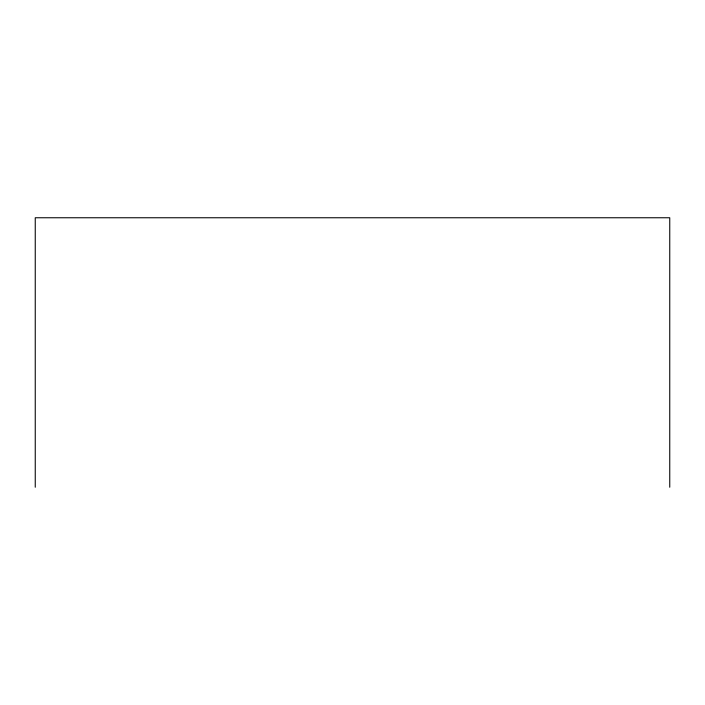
<?xml version="1.0" encoding="UTF-8"?>
<svg xmlns="http://www.w3.org/2000/svg" width="705" height="705" viewBox="0 0 705 705"><rect width="100%" height="100%" fill="white"/><g stroke="black" fill="none" stroke-linecap="round" stroke-linejoin="round"><path stroke-width="1.06" d="M669.75 487.243L669.75 217.757L35.25 217.757L35.25 487.243"/></g></svg>
